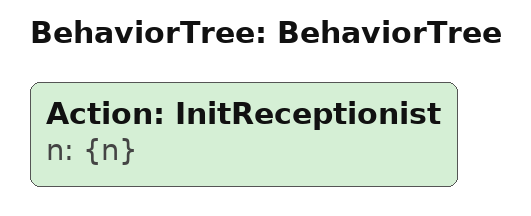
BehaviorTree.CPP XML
<?xml version="1.0"?>
<root main_tree_to_execute="BehaviorTree">
    <BehaviorTree ID="BehaviorTree">
        <Action ID="InitReceptionist" n="{n}"/>
    </BehaviorTree>
</root>
